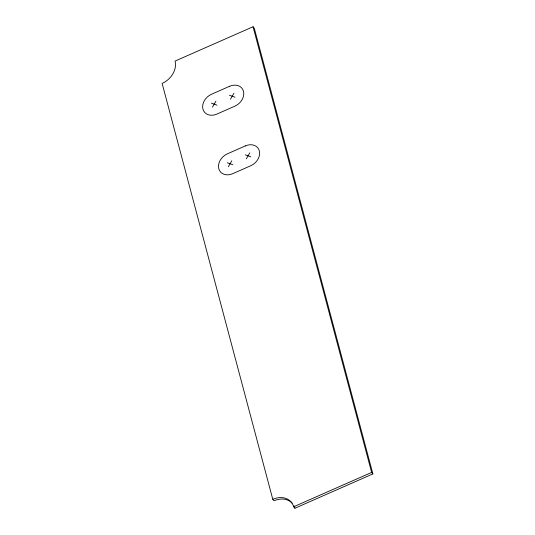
<?xml version="1.0" encoding="UTF-8"?>
<svg xmlns="http://www.w3.org/2000/svg" width="535" height="535" viewBox="0 0 535 535"><rect width="100%" height="100%" fill="white"/><g stroke="black" fill="none" stroke-linecap="round" stroke-linejoin="round"><path stroke-width="0.8" d="M212.469 107.14L215.919 101.182M230.491 99.209L233.942 93.25M228.331 166.739L231.775 160.781M246.347 158.801L249.798 152.849M272.783 499.302A18.892 14.886 -39.9 0 1 293.641 506.765L294.885 508.25L372.875 473.91L254.292 28.235L253.048 26.75L175.052 61.09A18.892 14.886 -39.9 0 1 162.125 83.427L272.783 499.302L274.027 500.787A18.892 14.886 -39.9 0 1 292.077 503.114M293.641 506.765L371.631 472.425L372.875 473.91M229.435 95.237L234.999 97.223M211.412 103.168L216.976 105.154M245.291 154.829L250.855 156.822M227.268 162.76L232.832 164.753M253.048 26.75L371.631 472.425M293.983 505.863A18.892 14.886 -39.9 0 1 294.885 508.25M229.575 86.295L211.552 94.227A12.593 9.924 -39.9 0 0 202.932 109.12A12.593 9.924 -39.9 0 0 216.835 114.095L234.858 106.164A12.593 9.924 -39.9 0 0 243.478 91.271A12.593 9.924 -39.9 0 0 229.575 86.295M245.431 145.894L227.408 153.826A12.593 9.924 -39.9 0 0 218.788 168.719A12.593 9.924 -39.9 0 0 232.698 173.688L250.714 165.756A12.593 9.924 -39.9 0 0 259.335 150.863A12.593 9.924 -39.9 0 0 245.431 145.894"/></g></svg>
